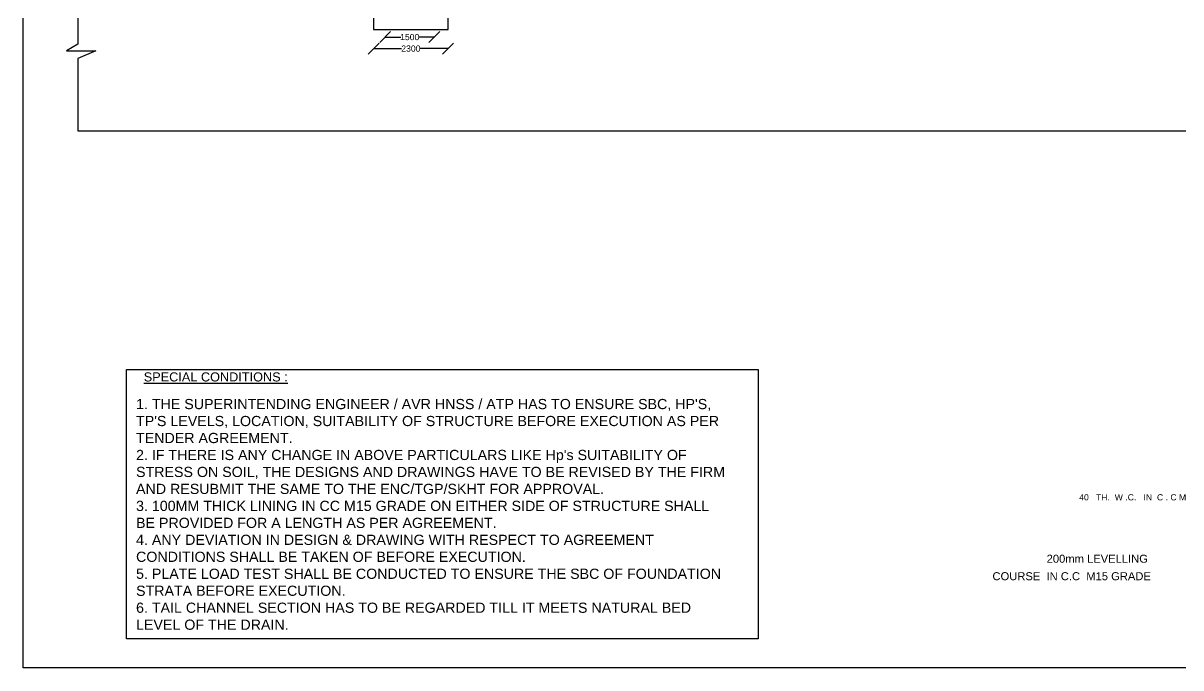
# Model space of a CAD drawing. Header units: millimetres. Extents: x 8337 to 17510, y 6818 to 12081.
# Drawn here: x 8337 to 11519, y 6818 to 8591 of the extents above; entities that cross this region are included whole.
import ezdxf

# ---------------------------------------------------------------- set-up
doc = ezdxf.new("R2010")
doc.units = ezdxf.units.MM
doc.header["$MEASUREMENT"] = 0
doc.layers.add('DIMENSION', color=2, linetype='Continuous')
doc.layers.add('DIMENSIONS', color=7, linetype='Continuous')
doc.styles.get("Standard").update_dxf_attribs({"font": 'arial.ttf', "height": 17})
doc.dimstyles.get("Standard").update_dxf_attribs({"dimtxt": 17, "dimasz": 30, "dimexe": 0.18, "dimexo": 0.0625, "dimgap": 0.09, "dimtad": 0, "dimdec": 0, "dimzin": 0, "dimdsep": 46, "dimtxsty": 'Standard', "dimblk": 'OBLIQUE', "dimcen": 0.09, "dimse1": 1, "dimse2": 1, "dimadec": 0, "dimazin": 0, "dimtfac": 1, "dimtdec": 0, "dimtofl": 0, "dimtmove": 0, "dimatfit": 3, "dimfxl": 1, "dimtolj": 1, "dimtzin": 0, "dimarcsym": 0})

# ---------------------------------------------------------------- blocks, each defined once
blk = doc.blocks.new('_Oblique')
at = {"color": 0, "linetype": 'ByBlock', "lineweight": -2}
blk.add_line((-0.5, -0.5), (0.5, 0.5), dxfattribs=at)
blk = doc.blocks.new('*D88')
at = {"layer": 'Defpoints', "color": 0}
for p in [(9332.2, 8608), (9467.3, 8608), (9467.3, 8552.5)]:
    blk.add_point(p, dxfattribs=at)
at = {"layer": 'DIMENSION', "color": 0, "lineweight": -2}
for p, q in [((9332.2, 8552.5), (9375.1, 8552.5)), ((9467.3, 8552.5), (9424.4, 8552.5))]:
    blk.add_line(p, q, dxfattribs=at)
at = {"layer": 'DIMENSION', "color": 0, "lineweight": -2, "xscale": 30, "yscale": 30, "zscale": 30, "rotation": 180}
blk.add_blockref('_Oblique', (9332.2, 8552.5), dxfattribs=at)
at = {"layer": 'DIMENSION', "color": 0, "lineweight": -2, "xscale": 30, "yscale": 30, "zscale": 30}
blk.add_blockref('_Oblique', (9467.3, 8552.5), dxfattribs=at)
at = {"layer": 'DIMENSION', "color": 0, "insert": (9399.8, 8552.5), "char_height": 17, "attachment_point": 5}
blk.add_mtext('\\A1;1500', dxfattribs=at)
blk = doc.blocks.new('*D89')
at = {"layer": 'Defpoints', "color": 0}
for p in [(9300.5, 8573.8), (9505.3, 8573.8), (9505.3, 8520.9)]:
    blk.add_point(p, dxfattribs=at)
at = {"layer": 'DIMENSION', "color": 0, "lineweight": -2}
for p, q in [((9300.5, 8520.9), (9377.3, 8520.9)), ((9505.3, 8520.9), (9428.5, 8520.9))]:
    blk.add_line(p, q, dxfattribs=at)
at = {"layer": 'DIMENSION', "color": 0, "lineweight": -2, "xscale": 30, "yscale": 30, "zscale": 30, "rotation": 180}
blk.add_blockref('_Oblique', (9300.5, 8520.9), dxfattribs=at)
at = {"layer": 'DIMENSION', "color": 0, "lineweight": -2, "xscale": 30, "yscale": 30, "zscale": 30}
blk.add_blockref('_Oblique', (9505.3, 8520.9), dxfattribs=at)
at = {"layer": 'DIMENSION', "color": 0, "insert": (9402.9, 8520.9), "char_height": 17, "attachment_point": 5}
blk.add_mtext('\\A1;2300', dxfattribs=at)

msp = doc.modelspace()

# ---------------------------------------------------------------- linework, layer by layer
at = {"layer": 'DIMENSION', "color": 0}
for points in [[(8486.2, 10598.1), (8486.2, 10348.5), (8448.3, 10323.7), (8525.8, 10323.7), (8487.7, 10297.4), (8487.7, 8533), (8456.3, 8514.7), (8536.6, 8514.7), (8487.4, 8493.7), (8487.4, 8295.2), (15885.2, 8295.2)], [(10242.4, 9335.4), (9300.5, 9013.1), (9300.5, 8573.8), (9505.3, 8573.8), (9505.3, 8869.4), (10270.1, 9129.3), (10365.4, 9129.3), (10365.4, 9242.4), (14221.7, 9242.4)]]:
    msp.add_lwpolyline(points, dxfattribs=at)
msp.add_lwpolyline([(8621.7, 7638), (10357.9, 7638), (10357.9, 6897.9), (8621.7, 6897.9)], close=True, dxfattribs=at)
at = {"layer": 'DIMENSIONS'}
msp.add_lwpolyline([(17508.8, 6817.9), (8337.2, 6817.9), (8337.2, 12080.8), (17508.8, 12080.8)], close=True, dxfattribs=at)

# ---------------------------------------------------------------- texts
at = {"layer": 'DIMENSION', "color": 0}
for s, height, p in [('%%USPECIAL CONDITIONS :', 25, (8668.6, 7605.5)), ('40   TH.  W .C.   IN  C . C M35 GR.', 17, (11240.1, 7278.4)), ('200mm LEVELLING', 22, (11150.6, 7107)), ('COURSE  IN C.C  M15 GRADE', 22, (11001.7, 7058.9))]:
    msp.add_text(s, height=height, dxfattribs=at).set_placement(p)
at = {"layer": 'DIMENSION', "color": 0, "insert": (8647.5, 7557.4), "char_height": 28, "width": 1623.383, "attachment_point": 1}
msp.add_mtext("1. THE SUPERINTENDING ENGINEER / AVR HNSS / ATP HAS TO ENSURE SBC, HP'S, TP'S LEVELS, LOCATION, SUITABILITY OF STRUCTURE BEFORE EXECUTION AS PER TENDER AGREEMENT. \\P2. IF THERE IS ANY CHANGE IN ABOVE PARTICULARS LIKE Hp's SUITABILITY OF STRESS ON SOIL, THE DESIGNS AND DRAWINGS HAVE TO BE REVISED BY THE FIRM AND RESUBMIT THE SAME TO THE ENC/TGP/SKHT FOR APPROVAL. \\P3. 100MM THICK LINING IN CC M15 GRADE ON EITHER SIDE OF STRUCTURE SHALL BE PROVIDED FOR A LENGTH AS PER AGREEMENT. \\P4. ANY DEVIATION IN DESIGN & DRAWING WITH RESPECT TO AGREEMENT CONDITIONS SHALL BE TAKEN OF BEFORE EXECUTION. \\P5. PLATE LOAD TEST SHALL BE CONDUCTED TO ENSURE THE SBC OF FOUNDATION STRATA BEFORE EXECUTION. \\P6. TAIL CHANNEL SECTION HAS TO BE REGARDED TILL IT MEETS NATURAL BED LEVEL OF THE DRAIN. ", dxfattribs=at)

# ---------------------------------------------------------------- dimensions: what is measured, and where the dimension line sits
at = {"layer": 'DIMENSION', "color": 0}
for base, p1, p2, text, picture, middle in [((9467.3, 8552.5), (9332.2, 8608), (9467.3, 8608), '1500', '*D88', (9399.8, 8552.5)), ((9505.3, 8520.9), (9300.5, 8573.8), (9505.3, 8573.8), '2300', '*D89', (9402.9, 8520.9))]:
    dim = msp.add_linear_dim(base=base, p1=p1, p2=p2, text=text, dimstyle='Standard', dxfattribs=at)
    dim.commit()
    dim.dimension.update_dxf_attribs({"geometry": picture, "text_midpoint": middle})

doc.saveas('drawing.dxf')
